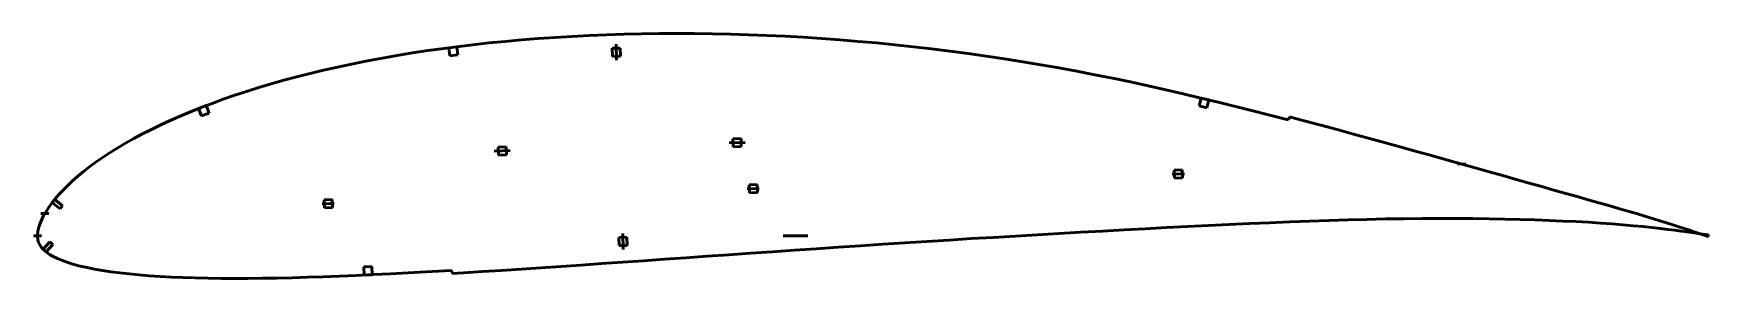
# Model space of a CAD drawing. Header units: metres. Extents: x -290 to 540, y -21 to 100.
import ezdxf

# ---------------------------------------------------------------- set-up
doc = ezdxf.new("R2010")
doc.units = ezdxf.units.M
for name, color, linetype, lineweight in [('FoilLayer', 1, 'Continuous', 50), ('StringerLayer', 1, 'Continuous', 50), ('SubLayer', 1, 'Continuous', 50)]:
    doc.layers.add(name, color=color, linetype=linetype, lineweight=lineweight)

msp = doc.modelspace()

# ---------------------------------------------------------------- linework, layer by layer
at = {"layer": 'FoilLayer'}
for p, q in [((-6.57, 99.64), (-15.11, 99.29)), ((2.05, 99.91), (-6.57, 99.64)), ((10.73, 100.1), (2.05, 99.91)), ((19.48, 100.23), (10.73, 100.1)), ((28.28, 100.28), (19.48, 100.23)), ((37.1, 100.25), (28.28, 100.28)), ((45.98, 100.13), (37.1, 100.25)), ((54.9, 99.94), (45.98, 100.13)), ((63.86, 99.66), (54.9, 99.94)), ((72.86, 99.31), (63.86, 99.66)), ((-96.18, 91.6), (-103.75, 90.45)), ((-88.49, 92.69), (-96.18, 91.6)), ((-80.7, 93.72), (-88.49, 92.69)), ((-72.81, 94.68), (-80.7, 93.72)), ((-64.83, 95.57), (-72.81, 94.68)), ((-56.77, 96.38), (-64.83, 95.57)), ((-48.61, 97.1), (-56.77, 96.38)), ((-40.36, 97.75), (-48.61, 97.1)), ((-32.01, 98.34), (-40.36, 97.75)), ((-23.59, 98.85), (-32.01, 98.34)), ((-15.11, 99.29), (-23.59, 98.85)), ((81.88, 98.89), (72.86, 99.31)), ((90.92, 98.39), (81.88, 98.89)), ((99.97, 97.8), (90.92, 98.39)), ((109.05, 97.13), (99.97, 97.8)), ((118.14, 96.39), (109.05, 97.13)), ((127.24, 95.57), (118.14, 96.39)), ((136.34, 94.68), (127.24, 95.57)), ((145.43, 93.72), (136.34, 94.68)), ((154.5, 92.67), (145.43, 93.72)), ((163.58, 91.54), (154.5, 92.67)), ((172.63, 90.34), (163.58, 91.54)), ((-139.86, 83.64), (-146.71, 82.1)), ((-132.88, 85.13), (-139.86, 83.64)), ((-125.77, 86.56), (-132.88, 85.13)), ((-118.54, 87.93), (-125.77, 86.56)), ((-111.2, 89.23), (-118.54, 87.93)), ((-103.75, 90.45), (-111.2, 89.23)), ((181.68, 89.07), (172.63, 90.34)), ((190.71, 87.71), (181.68, 89.07)), ((199.71, 86.29), (190.71, 87.71)), ((208.68, 84.79), (199.71, 86.29)), ((217.62, 83.22), (208.68, 84.79)), ((226.54, 81.57), (217.62, 83.22)), ((-172.72, 75.31), (-178.88, 73.48)), ((-166.41, 77.1), (-172.72, 75.31)), ((-159.97, 78.84), (-166.41, 77.1)), ((-153.4, 80.51), (-159.97, 78.84)), ((-146.71, 82.1), (-153.4, 80.51)), ((235.42, 79.85), (226.54, 81.57)), ((244.28, 78.08), (235.42, 79.85)), ((253.09, 76.25), (244.28, 78.08)), ((261.85, 74.33), (253.09, 76.25)), ((-196.46, 67.69), (-202.02, 65.65)), ((-190.75, 69.67), (-196.46, 67.69)), ((-184.89, 71.6), (-190.75, 69.67)), ((-178.88, 73.48), (-184.89, 71.6)), ((270.59, 72.36), (261.85, 74.33)), ((279.3, 70.34), (270.59, 72.36)), ((287.99, 68.27), (279.3, 70.34)), ((296.63, 66.2), (287.99, 68.27)), ((-217.78, 59.34), (-222.7, 57.18)), ((-212.69, 61.48), (-217.78, 59.34)), ((-207.43, 63.58), (-212.69, 61.48)), ((-202.02, 65.65), (-207.43, 63.58)), ((305.22, 64.1), (296.63, 66.2)), ((313.73, 61.98), (305.22, 64.1)), ((322.17, 59.83), (313.73, 61.98)), ((330.55, 57.67), (322.17, 59.83)), ((331.89, 58.92), (331.49, 57.42)), ((339.25, 56.99), (331.89, 58.92)), ((-236.5, 50.47), (-240.76, 48.2)), ((-232.05, 52.73), (-236.5, 50.47)), ((-227.46, 54.97), (-232.05, 52.73)), ((-222.7, 57.18), (-227.46, 54.97)), ((331.49, 57.42), (330.55, 57.67)), ((347.47, 54.8), (339.25, 56.99)), ((355.61, 52.62), (347.47, 54.8)), ((363.66, 50.42), (355.61, 52.62)), ((371.62, 48.24), (363.66, 50.42)), ((-248.75, 43.61), (-252.47, 41.29)), ((-244.85, 45.9), (-248.75, 43.61)), ((-240.76, 48.2), (-244.85, 45.9)), ((379.48, 46.08), (371.62, 48.24)), ((387.22, 43.95), (379.48, 46.08)), ((394.84, 41.84), (387.22, 43.95)), ((402.33, 39.75), (394.84, 41.84)), ((-262.62, 34.26), (-265.64, 31.93)), ((-259.41, 36.6), (-262.62, 34.26)), ((-256.02, 38.95), (-259.41, 36.6)), ((-252.47, 41.29), (-256.02, 38.95)), ((409.69, 37.68), (402.33, 39.75)), ((416.92, 35.66), (409.69, 37.68)), ((424.01, 33.67), (416.92, 35.66)), ((430.93, 31.73), (424.01, 33.67)), ((-273.56, 24.98), (-275.84, 22.68)), ((-271.1, 27.3), (-273.56, 24.98)), ((-268.46, 29.62), (-271.1, 27.3)), ((-265.64, 31.93), (-268.46, 29.62)), ((437.68, 29.82), (430.93, 31.73)), ((444.27, 27.96), (437.68, 29.82)), ((450.7, 26.14), (444.27, 27.96)), ((456.94, 24.38), (450.7, 26.14)), ((-279.86, 18.17), (-281.59, 15.97)), ((-277.94, 20.4), (-279.86, 18.17)), ((-275.84, 22.68), (-277.94, 20.4)), ((463, 22.67), (456.94, 24.38)), ((468.85, 21.02), (463, 22.67)), ((474.5, 19.41), (468.85, 21.02)), ((479.96, 17.87), (474.5, 19.41)), ((485.19, 16.38), (479.96, 17.87)), ((-285.63, 9.69), (-286.57, 7.79)), ((-284.47, 11.75), (-285.63, 9.69)), ((-283.13, 13.83), (-284.47, 11.75)), ((-281.59, 15.97), (-283.13, 13.83)), ((370.34, 8.12), (379.56, 8.31)), ((379.56, 8.31), (388.61, 8.43)), ((388.61, 8.43), (397.44, 8.52)), ((397.44, 8.52), (406.09, 8.58)), ((406.09, 8.58), (414.56, 8.58)), ((414.56, 8.58), (422.82, 8.53)), ((422.82, 8.53), (430.85, 8.42)), ((430.85, 8.42), (438.63, 8.28)), ((490.21, 14.95), (485.19, 16.38)), ((494.99, 13.57), (490.21, 14.95)), ((499.55, 12.24), (494.99, 13.57)), ((503.87, 10.96), (499.55, 12.24)), ((507.96, 9.74), (503.87, 10.96)), ((511.82, 8.58), (507.96, 9.74)), ((515.45, 7.46), (511.82, 8.58)), ((-288.5, 0.25), (-288.51, -0.21)), ((-288.3, 2.23), (-288.5, 0.25)), ((-287.91, 4.19), (-288.3, 2.23)), ((-287.36, 5.73), (-287.91, 4.19)), ((-286.57, 7.79), (-287.36, 5.73)), ((196.1, -0.15), (206.95, 0.48)), ((206.95, 0.48), (217.76, 1.12)), ((217.76, 1.12), (228.55, 1.74)), ((228.55, 1.74), (239.28, 2.33)), ((239.28, 2.33), (249.92, 2.9)), ((249.92, 2.9), (260.48, 3.46)), ((260.48, 3.46), (270.97, 4.04)), ((270.97, 4.04), (281.4, 4.57)), ((281.4, 4.57), (291.74, 5.07)), ((291.74, 5.07), (301.97, 5.55)), ((301.97, 5.55), (312.08, 6.02)), ((312.08, 6.02), (322.1, 6.48)), ((322.1, 6.48), (332.02, 6.89)), ((332.02, 6.89), (341.81, 7.25)), ((341.81, 7.25), (351.47, 7.56)), ((351.47, 7.56), (360.97, 7.86)), ((360.97, 7.86), (370.34, 8.12)), ((438.63, 8.28), (446.19, 8.1)), ((446.19, 8.1), (453.51, 7.89)), ((453.51, 7.89), (460.58, 7.62)), ((460.58, 7.62), (467.37, 7.31)), ((467.37, 7.31), (473.89, 7)), ((473.89, 7), (480.15, 6.65)), ((480.15, 6.65), (486.14, 6.27)), ((486.14, 6.27), (491.82, 5.84)), ((491.82, 5.84), (497.19, 5.4)), ((497.19, 5.4), (502.25, 4.96)), ((502.25, 4.96), (507.02, 4.51)), ((507.02, 4.51), (511.47, 4.07)), ((511.47, 4.07), (515.61, 3.61)), ((518.82, 6.42), (515.45, 7.46)), ((515.61, 3.61), (519.42, 3.16)), ((521.96, 5.43), (518.82, 6.42)), ((519.42, 3.16), (522.89, 2.72)), ((524.85, 4.5), (521.96, 5.43)), ((522.89, 2.72), (526.04, 2.31)), ((527.48, 3.65), (524.85, 4.5)), ((526.04, 2.31), (528.85, 1.92)), ((529.87, 2.85), (527.48, 3.65)), ((528.85, 1.92), (531.34, 1.57)), ((532.01, 2.14), (529.87, 2.85)), ((531.34, 1.57), (533.49, 1.27)), ((533.89, 1.51), (532.01, 2.14)), ((533.49, 1.27), (535.32, 1)), ((535.5, 0.95), (533.89, 1.51)), ((535.32, 1), (536.83, 0.78)), ((536.85, 0.49), (535.5, 0.95)), ((536.83, 0.78), (538.02, 0.59)), ((537.92, 0.11), (536.85, 0.49)), ((538.7, -0.16), (537.92, 0.11)), ((538.02, 0.59), (538.86, 0.46)), ((538.86, 0.46), (539.4, 0.38)), ((539.58, 0.35), (539.35, -0.38)), ((539.4, 0.38), (539.58, 0.35)), ((-288.51, -0.21), (-288.33, -2.02)), ((-288.33, -2.02), (-287.94, -3.31)), ((-287.94, -3.31), (-287.34, -4.56)), ((-287.34, -4.56), (-286.48, -5.81)), ((-286.48, -5.81), (-285.42, -7.02)), ((-285.42, -7.02), (-284.11, -8.19)), ((-284.11, -8.19), (-282.58, -9.31)), ((64.85, -8.65), (75.69, -7.9)), ((75.69, -7.9), (86.55, -7.17)), ((86.55, -7.17), (97.44, -6.43)), ((97.44, -6.43), (108.35, -5.68)), ((108.35, -5.68), (119.33, -4.94)), ((119.33, -4.94), (130.33, -4.22)), ((130.33, -4.22), (141.32, -3.53)), ((141.32, -3.53), (152.29, -2.84)), ((152.29, -2.84), (163.25, -2.13)), ((163.25, -2.13), (174.23, -1.44)), ((174.23, -1.44), (185.19, -0.79)), ((185.19, -0.79), (196.1, -0.15)), ((539.19, -0.33), (538.7, -0.16)), ((539.35, -0.38), (539.19, -0.33)), ((-282.58, -9.31), (-280.77, -10.36)), ((-280.77, -10.36), (-278.64, -11.36)), ((-278.64, -11.36), (-276.19, -12.33)), ((-276.19, -12.33), (-273.48, -13.28)), ((-273.48, -13.28), (-270.56, -14.19)), ((-270.56, -14.19), (-267.4, -15.04)), ((-267.4, -15.04), (-263.98, -15.81)), ((-263.98, -15.81), (-260.28, -16.53)), ((-260.28, -16.53), (-256.33, -17.22)), ((-58.51, -17.21), (-48.84, -16.56)), ((-48.84, -16.56), (-39.03, -15.89)), ((-39.03, -15.89), (-29.08, -15.21)), ((-29.08, -15.21), (-19.02, -14.55)), ((-19.02, -14.55), (-8.87, -13.84)), ((-8.87, -13.84), (1.39, -13.11)), ((1.39, -13.11), (11.76, -12.37)), ((11.76, -12.37), (22.24, -11.64)), ((22.24, -11.64), (32.8, -10.91)), ((32.8, -10.91), (43.4, -10.18)), ((43.4, -10.18), (54.09, -9.41)), ((54.09, -9.41), (64.85, -8.65)), ((-256.33, -17.22), (-252.17, -17.87)), ((-252.17, -17.87), (-247.78, -18.45)), ((-247.78, -18.45), (-243.15, -18.95)), ((-243.15, -18.95), (-238.25, -19.4)), ((-238.25, -19.4), (-233.1, -19.81)), ((-233.1, -19.81), (-227.75, -20.19)), ((-227.75, -20.19), (-222.21, -20.51)), ((-222.21, -20.51), (-216.43, -20.75)), ((-216.43, -20.75), (-210.43, -20.93)), ((-210.43, -20.93), (-204.18, -21.07)), ((-204.18, -21.07), (-197.73, -21.17)), ((-197.73, -21.17), (-191.09, -21.21)), ((-191.09, -21.21), (-184.25, -21.18)), ((-184.25, -21.18), (-177.18, -21.09)), ((-177.18, -21.09), (-169.88, -20.96)), ((-169.88, -20.96), (-162.38, -20.8)), ((-162.38, -20.8), (-154.72, -20.6)), ((-154.72, -20.6), (-146.87, -20.34)), ((-146.87, -20.34), (-138.83, -20.02)), ((-138.83, -20.02), (-130.57, -19.66)), ((-130.57, -19.66), (-122.12, -19.28)), ((-122.12, -19.28), (-113.53, -18.88)), ((-113.53, -18.88), (-104.8, -18.43)), ((-104.8, -18.43), (-95.88, -17.92)), ((-95.88, -17.92), (-86.78, -17.38)), ((-86.78, -17.38), (-83.12, -17.16)), ((-83.12, -17.16), (-83.03, -18.71)), ((-83.03, -18.71), (-77.42, -18.38)), ((-77.42, -18.38), (-68.02, -17.81)), ((-68.02, -17.81), (-58.51, -17.21))]:
    msp.add_line(p, q, dxfattribs=at)
at = {"layer": 'StringerLayer'}
for p, q in [((-80.76, 93.71), (-84.72, 93.19)), ((-84.72, 93.19), (-84.2, 89.22)), ((-80.23, 89.75), (-80.76, 93.71)), ((-84.2, 89.22), (-80.23, 89.75)), ((288.09, 68.25), (287.16, 64.36)), ((291.98, 67.32), (288.09, 68.25)), ((291.04, 63.43), (291.98, 67.32)), ((-204.92, 64.55), (-208.65, 63.12)), ((-208.65, 63.12), (-207.22, 59.38)), ((-207.22, 59.38), (-203.49, 60.81)), ((-203.49, 60.81), (-204.92, 64.55)), ((287.16, 64.36), (291.04, 63.43)), ((-280.01, 17.98), (-281.24, 16.41)), ((-276.08, 14.9), (-280.01, 17.98)), ((-281.24, 16.41), (-277.31, 13.32)), ((-277.31, 13.32), (-276.08, 14.9)), ((-282.45, -2.97), (-285.77, -6.71)), ((-285.77, -6.71), (-284.27, -8.04)), ((-284.27, -8.04), (-280.96, -4.3)), ((-280.96, -4.3), (-282.45, -2.97)), ((-122.77, -15.31), (-126.76, -15.49)), ((-126.76, -15.49), (-126.59, -19.48)), ((-122.59, -19.3), (-122.77, -15.31)), ((-126.59, -19.48), (-122.59, -19.3))]:
    msp.add_line(p, q, dxfattribs=at)
at = {"layer": 'SubLayer'}
for p, q in [((0.29, 93.08), (-3.71, 92.94)), ((-3.71, 92.94), (-3.57, 88.94)), ((-1.78, 95.01), (-1.5, 87.02)), ((0.43, 89.08), (0.29, 93.08)), ((-3.57, 88.94), (0.43, 89.08)), ((-62.21, 41.92), (-54.22, 42.2)), ((-56.29, 44.13), (-60.28, 43.99)), ((-60.28, 43.99), (-60.14, 39.99)), ((-56.15, 40.13), (-56.29, 44.13)), ((54.22, 45.99), (62.21, 46.26)), ((60.14, 48.19), (56.15, 48.05)), ((56.15, 48.05), (56.29, 44.06)), ((56.29, 44.06), (60.28, 44.2)), ((60.28, 44.2), (60.14, 48.19)), ((-60.14, 39.99), (-56.15, 40.13)), ((415.26, 35.49), (419.26, 35.63)), ((68.12, 25.37), (64.13, 25.23)), ((64.13, 25.23), (64.27, 21.23)), ((68.26, 21.37), (68.12, 25.37)), ((273.83, 30.55), (279.83, 30.76)), ((278.76, 32.73), (274.76, 32.59)), ((274.76, 32.59), (274.9, 28.59)), ((274.9, 28.59), (278.9, 28.73)), ((278.9, 28.73), (278.76, 32.73)), ((-142.51, 18.01), (-146.51, 17.87)), ((-146.51, 17.87), (-146.37, 13.88)), ((-142.38, 14.02), (-142.51, 18.01)), ((63.2, 23.2), (69.19, 23.41)), ((64.27, 21.23), (68.26, 21.37)), ((462.66, 22.25), (462.94, 23.21)), ((-286.87, 10.97), (-282.87, 11.11)), ((-147.44, 15.84), (-141.45, 16.05)), ((-146.37, 13.88), (-142.38, 14.02)), ((501.11, 11.26), (501.41, 12.21)), ((-290.5, 0), (-286.5, 0)), ((1.78, -6.83), (1.5, 1.17)), ((81, 0), (93.3, 0)), ((459.82, 7.15), (459.91, 8.15)), ((499.77, 4.67), (499.9, 5.66)), ((519.67, 2.63), (519.82, 3.61)), ((520.25, 5.44), (520.55, 6.4)), ((3.57, -0.76), (-0.43, -0.9)), ((-0.43, -0.9), (-0.29, -4.9)), ((-0.29, -4.9), (3.71, -4.76)), ((3.71, -4.76), (3.57, -0.76))]:
    msp.add_line(p, q, dxfattribs=at)

doc.saveas('drawing.dxf')
